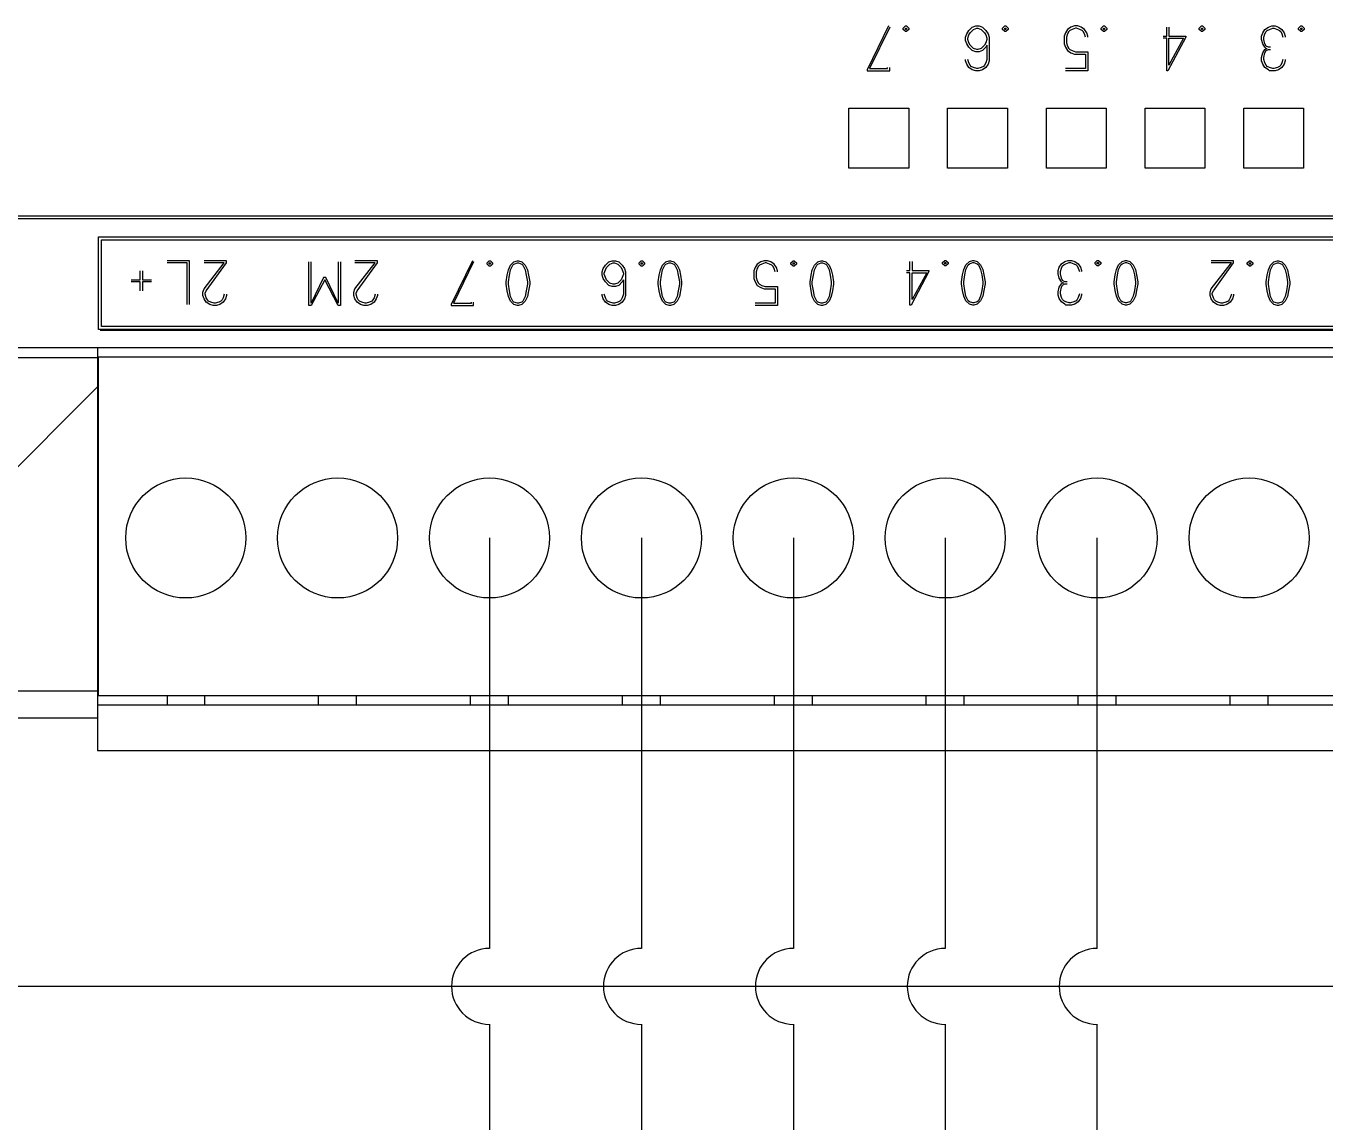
# Model space of a CAD drawing. Header units: inches. Extents: x 9 to 429, y 10 to 307.
# Drawn here: x 155.37 to 191.52, y 117.38 to 147.88 of the extents above; entities that cross this region are included whole.
import ezdxf

# ---------------------------------------------------------------- set-up
doc = ezdxf.new("R2010")
doc.units = ezdxf.units.IN
doc.header["$MEASUREMENT"] = 0
for name, color, linetype in [('0007LEVEL_0', 7, 'Continuous'), ('0007LEVEL_1', 7, 'Continuous'), ('8_ALL_NOTES_BALLOONS_SYMBOLS_GT', 7, 'Continuous'), ('RED_2.5mm^2', 1, 'Continuous')]:
    doc.layers.add(name, color=color, linetype=linetype)

msp = doc.modelspace()

# ---------------------------------------------------------------- linework, layer by layer
at = {"color": 7, "linetype": 'Continuous'}
for p, q in [((178.275, 143.929), (178.275, 145.593)), ((178.275, 145.593), (179.939, 145.593)), ((179.939, 145.593), (179.939, 143.929)), ((181.021, 143.929), (181.021, 145.593)), ((181.021, 145.593), (182.685, 145.593)), ((182.685, 145.593), (182.685, 143.929)), ((183.767, 143.929), (183.767, 145.593)), ((183.767, 145.593), (185.431, 145.593)), ((185.431, 145.593), (185.431, 143.929)), ((186.513, 143.929), (186.513, 145.593)), ((186.513, 145.593), (188.177, 145.593)), ((188.177, 145.593), (188.177, 143.929)), ((189.259, 143.929), (189.259, 145.593)), ((189.259, 145.593), (190.923, 145.593)), ((190.923, 145.593), (190.923, 143.929)), ((179.939, 143.929), (178.275, 143.929)), ((182.685, 143.929), (181.021, 143.929)), ((185.431, 143.929), (183.767, 143.929)), ((188.177, 143.929), (186.513, 143.929)), ((190.923, 143.929), (189.259, 143.929)), ((100.308, 142.598), (227.784, 142.598)), ((100.308, 142.522), (227.784, 142.522)), ((100.225, 138.937), (210.959, 138.937))]:
    msp.add_line(p, q, dxfattribs=at)
at = {"layer": '0007LEVEL_0', "color": 7, "linetype": 'Continuous'}
for p, q in [((179.377, 147.882), (178.785, 146.665)), ((179.409, 147.85), (178.847, 146.696)), ((179.783, 147.819), (179.846, 147.882)), ((179.846, 147.882), (179.877, 147.882)), ((179.877, 147.882), (179.939, 147.819)), ((181.614, 147.757), (181.707, 147.85)), ((181.707, 147.85), (181.801, 147.882)), ((181.801, 147.882), (181.895, 147.882)), ((181.895, 147.882), (181.988, 147.85)), ((181.988, 147.85), (182.082, 147.757)), ((182.55, 147.819), (182.612, 147.882)), ((182.612, 147.882), (182.643, 147.882)), ((182.643, 147.882), (182.706, 147.819)), ((184.453, 147.85), (184.36, 147.788)), ((184.547, 147.882), (184.453, 147.85)), ((184.64, 147.882), (184.547, 147.882)), ((184.734, 147.85), (184.64, 147.882)), ((184.828, 147.788), (184.734, 147.85)), ((185.296, 147.819), (185.358, 147.882)), ((185.358, 147.882), (185.389, 147.882)), ((185.389, 147.882), (185.452, 147.819)), ((187.116, 147.601), (187.116, 147.85)), ((187.178, 147.85), (187.178, 147.601)), ((188.021, 147.819), (188.083, 147.882)), ((188.083, 147.882), (188.114, 147.882)), ((188.114, 147.882), (188.177, 147.819)), ((189.851, 147.788), (189.945, 147.85)), ((189.945, 147.85), (190.039, 147.882)), ((190.039, 147.882), (190.132, 147.882)), ((190.132, 147.882), (190.226, 147.85)), ((190.226, 147.85), (190.319, 147.788)), ((190.788, 147.819), (190.85, 147.882)), ((190.85, 147.882), (190.881, 147.882)), ((190.881, 147.882), (190.944, 147.819)), ((179.783, 147.788), (179.783, 147.819)), ((179.846, 147.726), (179.783, 147.788)), ((179.846, 147.788), (179.846, 147.819)), ((179.846, 147.819), (179.877, 147.819)), ((179.877, 147.788), (179.846, 147.788)), ((179.877, 147.726), (179.846, 147.726)), ((179.877, 147.819), (179.877, 147.788)), ((179.939, 147.788), (179.877, 147.726)), ((179.939, 147.819), (179.939, 147.788)), ((181.52, 147.569), (181.551, 147.663)), ((181.52, 147.476), (181.52, 147.569)), ((181.551, 147.663), (181.614, 147.757)), ((181.583, 147.538), (181.614, 147.632)), ((181.583, 147.507), (181.583, 147.538)), ((181.614, 147.413), (181.583, 147.507)), ((181.614, 147.632), (181.645, 147.694)), ((181.645, 147.694), (181.739, 147.788)), ((181.739, 147.788), (181.832, 147.819)), ((181.832, 147.819), (181.863, 147.819)), ((181.863, 147.819), (181.957, 147.788)), ((181.957, 147.788), (182.051, 147.694)), ((182.051, 147.694), (182.082, 147.632)), ((182.082, 147.757), (182.144, 147.663)), ((182.082, 147.632), (182.113, 147.538)), ((182.113, 147.507), (182.082, 147.413)), ((182.113, 147.538), (182.113, 147.507)), ((182.144, 147.663), (182.175, 147.569)), ((182.175, 147.569), (182.175, 146.914)), ((182.55, 147.788), (182.55, 147.819)), ((182.612, 147.726), (182.55, 147.788)), ((182.612, 147.788), (182.612, 147.819)), ((182.612, 147.819), (182.643, 147.819)), ((182.643, 147.788), (182.612, 147.788)), ((182.643, 147.726), (182.612, 147.726)), ((182.643, 147.819), (182.643, 147.788)), ((182.706, 147.788), (182.643, 147.726)), ((182.706, 147.819), (182.706, 147.788)), ((184.297, 147.694), (184.266, 147.601)), ((184.266, 147.601), (184.266, 147.382)), ((184.36, 147.788), (184.297, 147.694)), ((184.36, 147.663), (184.328, 147.569)), ((184.328, 147.569), (184.328, 147.413)), ((184.391, 147.726), (184.36, 147.663)), ((184.422, 147.757), (184.391, 147.726)), ((184.484, 147.788), (184.422, 147.757)), ((184.578, 147.819), (184.484, 147.788)), ((184.609, 147.819), (184.578, 147.819)), ((184.703, 147.788), (184.609, 147.819)), ((184.765, 147.757), (184.703, 147.788)), ((184.796, 147.726), (184.765, 147.757)), ((184.828, 147.663), (184.796, 147.726)), ((184.89, 147.694), (184.828, 147.788)), ((184.859, 147.569), (184.828, 147.663)), ((184.921, 147.601), (184.89, 147.694)), ((184.921, 147.569), (184.921, 147.601)), ((185.296, 147.788), (185.296, 147.819)), ((185.358, 147.726), (185.296, 147.788)), ((185.358, 147.788), (185.358, 147.819)), ((185.358, 147.819), (185.389, 147.819)), ((185.389, 147.788), (185.358, 147.788)), ((185.389, 147.726), (185.358, 147.726)), ((185.389, 147.819), (185.389, 147.788)), ((185.452, 147.788), (185.389, 147.726)), ((185.452, 147.819), (185.452, 147.788)), ((187.022, 147.601), (187.116, 147.601)), ((187.116, 147.538), (187.022, 147.538)), ((187.116, 146.633), (187.116, 147.538)), ((187.646, 147.569), (187.147, 146.633)), ((187.178, 147.601), (187.646, 147.601)), ((187.584, 147.538), (187.178, 146.789)), ((187.178, 146.789), (187.178, 147.538)), ((187.178, 147.538), (187.584, 147.538)), ((187.646, 147.601), (187.646, 147.569)), ((188.021, 147.788), (188.021, 147.819)), ((188.083, 147.726), (188.021, 147.788)), ((188.083, 147.788), (188.083, 147.819)), ((188.083, 147.819), (188.114, 147.819)), ((188.114, 147.788), (188.083, 147.788)), ((188.114, 147.726), (188.083, 147.726)), ((188.114, 147.819), (188.114, 147.788)), ((188.177, 147.788), (188.114, 147.726)), ((188.177, 147.819), (188.177, 147.788)), ((189.758, 147.601), (189.789, 147.694)), ((189.758, 147.507), (189.758, 147.601)), ((189.789, 147.382), (189.758, 147.507)), ((189.789, 147.694), (189.851, 147.788)), ((189.82, 147.569), (189.851, 147.663)), ((189.82, 147.507), (189.82, 147.569)), ((189.851, 147.382), (189.82, 147.507)), ((189.851, 147.663), (189.883, 147.726)), ((189.883, 147.726), (189.914, 147.757)), ((189.914, 147.757), (189.976, 147.788)), ((189.976, 147.788), (190.07, 147.819)), ((190.07, 147.819), (190.101, 147.819)), ((190.101, 147.819), (190.195, 147.788)), ((190.195, 147.788), (190.257, 147.757)), ((190.257, 147.757), (190.288, 147.726)), ((190.288, 147.726), (190.319, 147.663)), ((190.319, 147.788), (190.382, 147.694)), ((190.319, 147.663), (190.351, 147.569)), ((190.382, 147.694), (190.413, 147.601)), ((190.413, 147.601), (190.413, 147.569)), ((190.788, 147.788), (190.788, 147.819)), ((190.85, 147.726), (190.788, 147.788)), ((190.85, 147.788), (190.85, 147.819)), ((190.85, 147.819), (190.881, 147.819)), ((190.881, 147.788), (190.85, 147.788)), ((190.881, 147.726), (190.85, 147.726)), ((190.881, 147.819), (190.881, 147.788)), ((190.944, 147.788), (190.881, 147.726)), ((190.944, 147.819), (190.944, 147.788)), ((181.551, 147.382), (181.52, 147.476)), ((181.614, 147.289), (181.551, 147.382)), ((181.645, 147.351), (181.614, 147.413)), ((181.707, 147.195), (181.614, 147.289)), ((181.739, 147.257), (181.645, 147.351)), ((181.801, 147.164), (181.707, 147.195)), ((181.832, 147.226), (181.739, 147.257)), ((181.895, 147.164), (181.801, 147.164)), ((181.863, 147.226), (181.832, 147.226)), ((181.957, 147.257), (181.863, 147.226)), ((181.988, 147.195), (181.895, 147.164)), ((182.051, 147.351), (181.957, 147.257)), ((182.082, 147.289), (181.988, 147.195)), ((182.082, 147.413), (182.051, 147.351)), ((182.113, 147.351), (182.082, 147.289)), ((182.113, 147.351), (182.113, 146.945)), ((184.266, 147.382), (184.297, 147.289)), ((184.297, 147.289), (184.36, 147.195)), ((184.328, 147.413), (184.36, 147.32)), ((184.36, 147.32), (184.391, 147.257)), ((184.36, 147.195), (184.453, 147.133)), ((184.391, 147.257), (184.422, 147.226)), ((184.422, 147.226), (184.484, 147.195)), ((184.453, 147.133), (184.547, 147.101)), ((184.484, 147.195), (184.578, 147.164)), ((184.578, 147.164), (184.921, 147.164)), ((184.921, 147.164), (184.921, 146.633)), ((189.758, 147.008), (189.789, 147.133)), ((189.851, 147.289), (189.789, 147.382)), ((189.789, 147.133), (189.851, 147.226)), ((189.82, 147.008), (189.851, 147.133)), ((189.883, 147.32), (189.851, 147.382)), ((189.883, 147.257), (189.851, 147.289)), ((189.851, 147.226), (189.883, 147.257)), ((189.851, 147.133), (189.883, 147.195)), ((189.945, 147.289), (189.883, 147.32)), ((189.883, 147.257), (189.914, 147.257)), ((189.883, 147.195), (189.945, 147.226)), ((190.007, 147.289), (189.945, 147.289)), ((189.945, 147.226), (190.007, 147.226)), ((181.52, 146.914), (181.52, 146.945)), ((181.551, 146.821), (181.52, 146.914)), ((181.614, 146.727), (181.551, 146.821)), ((181.614, 146.852), (181.583, 146.945)), ((181.645, 146.789), (181.614, 146.852)), ((181.676, 146.758), (181.645, 146.789)), ((182.051, 146.789), (182.019, 146.758)), ((182.082, 146.852), (182.051, 146.789)), ((182.113, 146.945), (182.082, 146.852)), ((182.144, 146.821), (182.082, 146.727)), ((182.175, 146.914), (182.144, 146.821)), ((184.547, 147.101), (184.859, 147.101)), ((184.859, 147.101), (184.859, 146.696)), ((189.758, 146.914), (189.758, 147.008)), ((189.789, 146.821), (189.758, 146.914)), ((189.851, 146.727), (189.789, 146.821)), ((189.82, 146.945), (189.82, 147.008)), ((189.851, 146.852), (189.82, 146.945)), ((189.883, 146.789), (189.851, 146.852)), ((189.914, 146.758), (189.883, 146.789)), ((190.288, 146.789), (190.257, 146.758)), ((190.319, 146.852), (190.288, 146.789)), ((190.351, 146.945), (190.319, 146.852)), ((190.382, 146.821), (190.319, 146.727)), ((190.413, 146.914), (190.382, 146.821)), ((190.413, 146.945), (190.413, 146.914)), ((178.785, 146.665), (178.785, 146.633)), ((178.785, 146.633), (179.409, 146.633)), ((178.847, 146.696), (179.346, 146.696)), ((179.346, 146.696), (179.346, 146.727)), ((179.409, 146.633), (179.409, 146.727)), ((181.707, 146.665), (181.614, 146.727)), ((181.739, 146.727), (181.676, 146.758)), ((181.801, 146.633), (181.707, 146.665)), ((181.832, 146.696), (181.739, 146.727)), ((181.895, 146.633), (181.801, 146.633)), ((181.863, 146.696), (181.832, 146.696)), ((181.957, 146.727), (181.863, 146.696)), ((181.988, 146.665), (181.895, 146.633)), ((182.019, 146.758), (181.957, 146.727)), ((182.082, 146.727), (181.988, 146.665)), ((184.859, 146.696), (184.297, 146.696)), ((184.921, 146.633), (184.297, 146.633)), ((187.147, 146.633), (187.116, 146.633)), ((189.945, 146.665), (189.851, 146.727)), ((189.976, 146.727), (189.914, 146.758)), ((189.976, 146.633), (189.945, 146.665)), ((190.07, 146.696), (189.976, 146.727)), ((190.132, 146.633), (189.976, 146.633)), ((190.101, 146.696), (190.07, 146.696)), ((190.195, 146.727), (190.101, 146.696)), ((190.226, 146.665), (190.132, 146.633)), ((190.257, 146.758), (190.195, 146.727)), ((190.319, 146.727), (190.226, 146.665))]:
    msp.add_line(p, q, dxfattribs=at)
at = {"layer": '0007LEVEL_1', "color": 7, "linetype": 'Continuous'}
for p, q in [((157.389, 139.436), (157.389, 142.015)), ((157.389, 142.015), (210.959, 142.015)), ((157.473, 139.519), (157.473, 141.932)), ((157.473, 141.932), (210.876, 141.932)), ((159.924, 141.35), (159.3, 141.35)), ((159.924, 140.133), (159.924, 141.35)), ((160.954, 141.35), (160.33, 141.35)), ((160.954, 141.287), (160.954, 141.35)), ((165.153, 141.35), (164.529, 141.35)), ((165.153, 141.287), (165.153, 141.35)), ((167.799, 141.35), (167.206, 140.133)), ((168.204, 141.287), (168.267, 141.35)), ((168.267, 141.35), (168.298, 141.35)), ((168.298, 141.35), (168.36, 141.287)), ((168.953, 141.318), (169.047, 141.35)), ((169.047, 141.35), (169.078, 141.35)), ((169.078, 141.35), (169.172, 141.318)), ((171.591, 141.318), (171.685, 141.35)), ((171.685, 141.35), (171.778, 141.35)), ((171.778, 141.35), (171.872, 141.318)), ((172.434, 141.287), (172.496, 141.35)), ((172.496, 141.35), (172.527, 141.35)), ((172.527, 141.35), (172.59, 141.287)), ((173.182, 141.318), (173.276, 141.35)), ((173.276, 141.35), (173.307, 141.35)), ((173.307, 141.35), (173.401, 141.318)), ((175.912, 141.35), (175.818, 141.318)), ((176.005, 141.35), (175.912, 141.35)), ((176.099, 141.318), (176.005, 141.35)), ((176.661, 141.287), (176.723, 141.35)), ((176.723, 141.35), (176.754, 141.35)), ((176.754, 141.35), (176.817, 141.287)), ((177.41, 141.318), (177.503, 141.35)), ((177.503, 141.35), (177.534, 141.35)), ((177.534, 141.35), (177.628, 141.318)), ((180.876, 141.297), (180.939, 141.359)), ((180.939, 141.359), (180.97, 141.359)), ((180.97, 141.359), (181.032, 141.297)), ((181.625, 141.328), (181.719, 141.359)), ((181.719, 141.359), (181.75, 141.359)), ((181.75, 141.359), (181.843, 141.328)), ((184.281, 141.328), (184.375, 141.359)), ((184.375, 141.359), (184.469, 141.359)), ((184.469, 141.359), (184.562, 141.328)), ((185.124, 141.297), (185.186, 141.359)), ((185.186, 141.359), (185.218, 141.359)), ((185.218, 141.359), (185.28, 141.297)), ((185.873, 141.328), (185.966, 141.359)), ((185.966, 141.359), (185.998, 141.359)), ((185.998, 141.359), (186.091, 141.328)), ((188.979, 141.35), (188.355, 141.35)), ((188.979, 141.287), (188.979, 141.35)), ((189.353, 141.287), (189.416, 141.35)), ((189.416, 141.35), (189.447, 141.35)), ((189.447, 141.35), (189.51, 141.287)), ((190.102, 141.318), (190.196, 141.35)), ((190.196, 141.35), (190.227, 141.35)), ((190.227, 141.35), (190.321, 141.318)), ((158.551, 140.819), (158.551, 141.069)), ((158.614, 141.069), (158.614, 140.819)), ((159.862, 141.287), (159.3, 141.287)), ((159.862, 140.133), (159.862, 141.287)), ((160.33, 140.57), (160.892, 141.287)), ((160.892, 141.287), (160.33, 141.287)), ((160.392, 140.507), (160.954, 141.287)), ((163.249, 140.101), (163.249, 141.318)), ((163.312, 140.164), (163.312, 141.318)), ((164.061, 141.318), (164.061, 140.164)), ((164.123, 141.318), (164.123, 140.101)), ((164.529, 140.57), (165.09, 141.287)), ((165.09, 141.287), (164.529, 141.287)), ((164.591, 140.507), (165.153, 141.287)), ((167.83, 141.318), (167.268, 140.164)), ((168.204, 141.256), (168.204, 141.287)), ((168.267, 141.194), (168.204, 141.256)), ((168.267, 141.256), (168.267, 141.287)), ((168.267, 141.287), (168.298, 141.287)), ((168.298, 141.256), (168.267, 141.256)), ((168.298, 141.194), (168.267, 141.194)), ((168.298, 141.287), (168.298, 141.256)), ((168.36, 141.256), (168.298, 141.194)), ((168.36, 141.287), (168.36, 141.256)), ((168.766, 140.944), (168.797, 141.1)), ((168.797, 141.1), (168.86, 141.225)), ((168.828, 140.944), (168.86, 141.1)), ((168.86, 141.225), (168.953, 141.318)), ((168.86, 141.1), (168.922, 141.225)), ((168.922, 141.225), (168.953, 141.256)), ((168.953, 141.256), (169.047, 141.287)), ((169.047, 141.287), (169.078, 141.287)), ((169.078, 141.287), (169.172, 141.256)), ((169.172, 141.318), (169.265, 141.225)), ((169.172, 141.256), (169.203, 141.225)), ((169.203, 141.225), (169.265, 141.1)), ((169.265, 141.225), (169.328, 141.1)), ((169.265, 141.1), (169.297, 140.944)), ((169.328, 141.1), (169.359, 140.944)), ((171.404, 141.038), (171.435, 141.131)), ((171.404, 140.944), (171.404, 141.038)), ((171.435, 141.131), (171.498, 141.225)), ((171.466, 141.006), (171.498, 141.1)), ((171.466, 140.975), (171.466, 141.006)), ((171.498, 141.225), (171.591, 141.318)), ((171.498, 141.1), (171.529, 141.162)), ((171.529, 141.162), (171.622, 141.256)), ((171.622, 141.256), (171.716, 141.287)), ((171.716, 141.287), (171.747, 141.287)), ((171.747, 141.287), (171.841, 141.256)), ((171.841, 141.256), (171.934, 141.162)), ((171.872, 141.318), (171.966, 141.225)), ((171.934, 141.162), (171.966, 141.1)), ((171.966, 141.225), (172.028, 141.131)), ((171.966, 141.1), (171.997, 141.006)), ((171.997, 141.006), (171.997, 140.975)), ((172.028, 141.131), (172.059, 141.038)), ((172.059, 141.038), (172.059, 140.382)), ((172.434, 141.256), (172.434, 141.287)), ((172.496, 141.194), (172.434, 141.256)), ((172.496, 141.256), (172.496, 141.287)), ((172.496, 141.287), (172.527, 141.287)), ((172.527, 141.256), (172.496, 141.256)), ((172.527, 141.194), (172.496, 141.194)), ((172.527, 141.287), (172.527, 141.256)), ((172.59, 141.256), (172.527, 141.194)), ((172.59, 141.287), (172.59, 141.256)), ((172.995, 140.944), (173.026, 141.1)), ((173.026, 141.1), (173.089, 141.225)), ((173.058, 140.944), (173.089, 141.1)), ((173.089, 141.225), (173.182, 141.318)), ((173.089, 141.1), (173.151, 141.225)), ((173.151, 141.225), (173.182, 141.256)), ((173.182, 141.256), (173.276, 141.287)), ((173.276, 141.287), (173.307, 141.287)), ((173.307, 141.287), (173.401, 141.256)), ((173.401, 141.318), (173.495, 141.225)), ((173.401, 141.256), (173.432, 141.225)), ((173.432, 141.225), (173.495, 141.1)), ((173.495, 141.225), (173.557, 141.1)), ((173.495, 141.1), (173.526, 140.944)), ((173.557, 141.1), (173.588, 140.944)), ((175.662, 141.162), (175.631, 141.069)), ((175.631, 141.069), (175.631, 140.85)), ((175.725, 141.256), (175.662, 141.162)), ((175.725, 141.131), (175.693, 141.038)), ((175.693, 141.038), (175.693, 140.882)), ((175.818, 141.318), (175.725, 141.256)), ((175.756, 141.194), (175.725, 141.131)), ((175.787, 141.225), (175.756, 141.194)), ((175.849, 141.256), (175.787, 141.225)), ((175.943, 141.287), (175.849, 141.256)), ((175.974, 141.287), (175.943, 141.287)), ((176.068, 141.256), (175.974, 141.287)), ((176.13, 141.225), (176.068, 141.256)), ((176.193, 141.256), (176.099, 141.318)), ((176.161, 141.194), (176.13, 141.225)), ((176.193, 141.131), (176.161, 141.194)), ((176.255, 141.162), (176.193, 141.256)), ((176.224, 141.038), (176.193, 141.131)), ((176.286, 141.069), (176.255, 141.162)), ((176.286, 141.038), (176.286, 141.069)), ((176.661, 141.256), (176.661, 141.287)), ((176.723, 141.194), (176.661, 141.256)), ((176.723, 141.256), (176.723, 141.287)), ((176.723, 141.287), (176.754, 141.287)), ((176.754, 141.256), (176.723, 141.256)), ((176.754, 141.194), (176.723, 141.194)), ((176.754, 141.287), (176.754, 141.256)), ((176.817, 141.256), (176.754, 141.194)), ((176.817, 141.287), (176.817, 141.256)), ((177.222, 140.944), (177.253, 141.1)), ((177.253, 141.1), (177.316, 141.225)), ((177.285, 140.944), (177.316, 141.1)), ((177.316, 141.225), (177.41, 141.318)), ((177.316, 141.1), (177.378, 141.225)), ((177.378, 141.225), (177.41, 141.256)), ((177.41, 141.256), (177.503, 141.287)), ((177.503, 141.287), (177.534, 141.287)), ((177.534, 141.287), (177.628, 141.256)), ((177.628, 141.318), (177.722, 141.225)), ((177.628, 141.256), (177.659, 141.225)), ((177.659, 141.225), (177.722, 141.1)), ((177.722, 141.225), (177.784, 141.1)), ((177.722, 141.1), (177.753, 140.944)), ((177.784, 141.1), (177.815, 140.944)), ((179.878, 141.078), (179.971, 141.078)), ((179.971, 141.016), (179.878, 141.016)), ((179.971, 141.078), (179.971, 141.328)), ((179.971, 140.111), (179.971, 141.016)), ((180.502, 141.047), (180.002, 140.111)), ((180.034, 141.328), (180.034, 141.078)), ((180.034, 141.078), (180.502, 141.078)), ((180.439, 141.016), (180.034, 140.267)), ((180.034, 140.267), (180.034, 141.016)), ((180.034, 141.016), (180.439, 141.016)), ((180.502, 141.078), (180.502, 141.047)), ((180.876, 141.265), (180.876, 141.297)), ((180.939, 141.203), (180.876, 141.265)), ((180.939, 141.265), (180.939, 141.297)), ((180.939, 141.297), (180.97, 141.297)), ((180.97, 141.265), (180.939, 141.265)), ((180.97, 141.203), (180.939, 141.203)), ((180.97, 141.297), (180.97, 141.265)), ((181.032, 141.265), (180.97, 141.203)), ((181.032, 141.297), (181.032, 141.265)), ((181.438, 140.953), (181.469, 141.109)), ((181.469, 141.109), (181.531, 141.234)), ((181.5, 140.953), (181.531, 141.109)), ((181.531, 141.234), (181.625, 141.328)), ((181.531, 141.109), (181.594, 141.234)), ((181.594, 141.234), (181.625, 141.265)), ((181.625, 141.265), (181.719, 141.297)), ((181.719, 141.297), (181.75, 141.297)), ((181.75, 141.297), (181.843, 141.265)), ((181.843, 141.328), (181.937, 141.234)), ((181.843, 141.265), (181.875, 141.234)), ((181.875, 141.234), (181.937, 141.109)), ((181.937, 141.234), (181.999, 141.109)), ((181.937, 141.109), (181.968, 140.953)), ((181.999, 141.109), (182.031, 140.953)), ((184.094, 141.078), (184.125, 141.172)), ((184.094, 140.984), (184.094, 141.078)), ((184.125, 140.86), (184.094, 140.984)), ((184.125, 141.172), (184.188, 141.265)), ((184.157, 141.047), (184.188, 141.14)), ((184.157, 140.984), (184.157, 141.047)), ((184.188, 140.86), (184.157, 140.984)), ((184.188, 141.265), (184.281, 141.328)), ((184.188, 141.14), (184.219, 141.203)), ((184.219, 141.203), (184.25, 141.234)), ((184.25, 141.234), (184.313, 141.265)), ((184.313, 141.265), (184.406, 141.297)), ((184.406, 141.297), (184.438, 141.297)), ((184.438, 141.297), (184.531, 141.265)), ((184.531, 141.265), (184.594, 141.234)), ((184.562, 141.328), (184.656, 141.265)), ((184.594, 141.234), (184.625, 141.203)), ((184.625, 141.203), (184.656, 141.14)), ((184.656, 141.265), (184.718, 141.172)), ((184.656, 141.14), (184.687, 141.047)), ((184.718, 141.172), (184.75, 141.078)), ((184.75, 141.078), (184.75, 141.047)), ((185.124, 141.265), (185.124, 141.297)), ((185.186, 141.203), (185.124, 141.265)), ((185.186, 141.265), (185.186, 141.297)), ((185.186, 141.297), (185.218, 141.297)), ((185.218, 141.265), (185.186, 141.265)), ((185.218, 141.203), (185.186, 141.203)), ((185.218, 141.297), (185.218, 141.265)), ((185.28, 141.265), (185.218, 141.203)), ((185.28, 141.297), (185.28, 141.265)), ((185.686, 140.953), (185.717, 141.109)), ((185.717, 141.109), (185.779, 141.234)), ((185.748, 140.953), (185.779, 141.109)), ((185.779, 141.234), (185.873, 141.328)), ((185.779, 141.109), (185.842, 141.234)), ((185.842, 141.234), (185.873, 141.265)), ((185.873, 141.265), (185.966, 141.297)), ((185.966, 141.297), (185.998, 141.297)), ((185.998, 141.297), (186.091, 141.265)), ((186.091, 141.328), (186.185, 141.234)), ((186.091, 141.265), (186.122, 141.234)), ((186.122, 141.234), (186.185, 141.109)), ((186.185, 141.234), (186.247, 141.109)), ((186.185, 141.109), (186.216, 140.953)), ((186.247, 141.109), (186.279, 140.953)), ((188.355, 140.57), (188.917, 141.287)), ((188.917, 141.287), (188.355, 141.287)), ((188.417, 140.507), (188.979, 141.287)), ((189.353, 141.256), (189.353, 141.287)), ((189.416, 141.194), (189.353, 141.256)), ((189.416, 141.256), (189.416, 141.287)), ((189.416, 141.287), (189.447, 141.287)), ((189.447, 141.256), (189.416, 141.256)), ((189.447, 141.194), (189.416, 141.194)), ((189.447, 141.287), (189.447, 141.256)), ((189.51, 141.256), (189.447, 141.194)), ((189.51, 141.287), (189.51, 141.256)), ((189.915, 140.944), (189.946, 141.1)), ((189.946, 141.1), (190.009, 141.225)), ((189.978, 140.944), (190.009, 141.1)), ((190.009, 141.225), (190.102, 141.318)), ((190.009, 141.1), (190.071, 141.225)), ((190.071, 141.225), (190.102, 141.256)), ((190.102, 141.256), (190.196, 141.287)), ((190.196, 141.287), (190.227, 141.287)), ((190.227, 141.287), (190.321, 141.256)), ((190.321, 141.318), (190.414, 141.225)), ((190.321, 141.256), (190.352, 141.225)), ((190.352, 141.225), (190.414, 141.1)), ((190.414, 141.225), (190.477, 141.1)), ((190.414, 141.1), (190.446, 140.944)), ((190.477, 141.1), (190.508, 140.944)), ((158.302, 140.819), (158.551, 140.819)), ((158.551, 140.757), (158.302, 140.757)), ((158.551, 140.507), (158.551, 140.757)), ((158.614, 140.819), (158.864, 140.819)), ((158.614, 140.757), (158.614, 140.507)), ((158.864, 140.757), (158.614, 140.757)), ((163.655, 140.882), (163.312, 140.164)), ((163.686, 140.819), (163.312, 140.101)), ((163.717, 140.882), (163.655, 140.882)), ((164.061, 140.101), (163.686, 140.819)), ((164.061, 140.164), (163.717, 140.882)), ((168.735, 140.757), (168.766, 140.944)), ((168.735, 140.694), (168.735, 140.757)), ((168.766, 140.507), (168.735, 140.694)), ((168.797, 140.757), (168.828, 140.944)), ((168.797, 140.694), (168.797, 140.757)), ((168.828, 140.507), (168.797, 140.694)), ((169.297, 140.944), (169.328, 140.757)), ((169.328, 140.694), (169.297, 140.507)), ((169.328, 140.757), (169.328, 140.694)), ((169.359, 140.944), (169.39, 140.757)), ((169.39, 140.694), (169.359, 140.507)), ((169.39, 140.757), (169.39, 140.694)), ((171.435, 140.85), (171.404, 140.944)), ((171.498, 140.757), (171.435, 140.85)), ((171.498, 140.882), (171.466, 140.975)), ((171.529, 140.819), (171.498, 140.882)), ((171.591, 140.663), (171.498, 140.757)), ((171.622, 140.726), (171.529, 140.819)), ((171.685, 140.632), (171.591, 140.663)), ((171.716, 140.694), (171.622, 140.726)), ((171.778, 140.632), (171.685, 140.632)), ((171.747, 140.694), (171.716, 140.694)), ((171.841, 140.726), (171.747, 140.694)), ((171.872, 140.663), (171.778, 140.632)), ((171.934, 140.819), (171.841, 140.726)), ((171.966, 140.757), (171.872, 140.663)), ((171.966, 140.882), (171.934, 140.819)), ((171.997, 140.975), (171.966, 140.882)), ((171.997, 140.819), (171.966, 140.757)), ((171.997, 140.819), (171.997, 140.414)), ((172.964, 140.757), (172.995, 140.944)), ((172.964, 140.694), (172.964, 140.757)), ((172.995, 140.507), (172.964, 140.694)), ((173.026, 140.757), (173.058, 140.944)), ((173.026, 140.694), (173.026, 140.757)), ((173.058, 140.507), (173.026, 140.694)), ((173.526, 140.944), (173.557, 140.757)), ((173.557, 140.694), (173.526, 140.507)), ((173.557, 140.757), (173.557, 140.694)), ((173.588, 140.944), (173.619, 140.757)), ((173.619, 140.694), (173.588, 140.507)), ((173.619, 140.757), (173.619, 140.694)), ((175.631, 140.85), (175.662, 140.757)), ((175.662, 140.757), (175.725, 140.663)), ((175.693, 140.882), (175.725, 140.788)), ((175.725, 140.788), (175.756, 140.726)), ((175.725, 140.663), (175.818, 140.601)), ((175.756, 140.726), (175.787, 140.694)), ((175.787, 140.694), (175.849, 140.663)), ((175.849, 140.663), (175.943, 140.632)), ((175.943, 140.632), (176.286, 140.632)), ((176.286, 140.632), (176.286, 140.101)), ((177.191, 140.757), (177.222, 140.944)), ((177.191, 140.694), (177.191, 140.757)), ((177.222, 140.507), (177.191, 140.694)), ((177.253, 140.757), (177.285, 140.944)), ((177.253, 140.694), (177.253, 140.757)), ((177.285, 140.507), (177.253, 140.694)), ((177.753, 140.944), (177.784, 140.757)), ((177.784, 140.694), (177.753, 140.507)), ((177.784, 140.757), (177.784, 140.694)), ((177.815, 140.944), (177.846, 140.757)), ((177.846, 140.694), (177.815, 140.507)), ((177.846, 140.757), (177.846, 140.694)), ((181.407, 140.766), (181.438, 140.953)), ((181.407, 140.704), (181.407, 140.766)), ((181.438, 140.516), (181.407, 140.704)), ((181.469, 140.766), (181.5, 140.953)), ((181.469, 140.704), (181.469, 140.766)), ((181.5, 140.516), (181.469, 140.704)), ((181.968, 140.953), (181.999, 140.766)), ((181.999, 140.704), (181.968, 140.516)), ((181.999, 140.766), (181.999, 140.704)), ((182.031, 140.953), (182.062, 140.766)), ((182.062, 140.704), (182.031, 140.516)), ((182.062, 140.766), (182.062, 140.704)), ((184.188, 140.766), (184.125, 140.86)), ((184.125, 140.61), (184.188, 140.704)), ((184.219, 140.797), (184.188, 140.86)), ((184.219, 140.735), (184.188, 140.766)), ((184.188, 140.704), (184.219, 140.735)), ((184.188, 140.61), (184.219, 140.672)), ((184.281, 140.766), (184.219, 140.797)), ((184.219, 140.735), (184.25, 140.735)), ((184.219, 140.672), (184.281, 140.704)), ((184.344, 140.766), (184.281, 140.766)), ((184.281, 140.704), (184.344, 140.704)), ((185.654, 140.766), (185.686, 140.953)), ((185.654, 140.704), (185.654, 140.766)), ((185.686, 140.516), (185.654, 140.704)), ((185.717, 140.766), (185.748, 140.953)), ((185.717, 140.704), (185.717, 140.766)), ((185.748, 140.516), (185.717, 140.704)), ((186.216, 140.953), (186.247, 140.766)), ((186.247, 140.704), (186.216, 140.516)), ((186.247, 140.766), (186.247, 140.704)), ((186.279, 140.953), (186.31, 140.766)), ((186.31, 140.704), (186.279, 140.516)), ((186.31, 140.766), (186.31, 140.704)), ((189.884, 140.757), (189.915, 140.944)), ((189.884, 140.694), (189.884, 140.757)), ((189.915, 140.507), (189.884, 140.694)), ((189.946, 140.757), (189.978, 140.944)), ((189.946, 140.694), (189.946, 140.757)), ((189.978, 140.507), (189.946, 140.694)), ((190.446, 140.944), (190.477, 140.757)), ((190.477, 140.694), (190.446, 140.507)), ((190.477, 140.757), (190.477, 140.694)), ((190.508, 140.944), (190.539, 140.757)), ((190.539, 140.694), (190.508, 140.507)), ((190.539, 140.757), (190.539, 140.694)), ((160.299, 140.476), (160.33, 140.57)), ((160.299, 140.382), (160.299, 140.476)), ((160.33, 140.289), (160.299, 140.382)), ((160.392, 140.195), (160.33, 140.289)), ((160.361, 140.445), (160.392, 140.507)), ((160.361, 140.414), (160.361, 140.445)), ((160.392, 140.32), (160.361, 140.414)), ((160.424, 140.257), (160.392, 140.32)), ((160.455, 140.226), (160.424, 140.257)), ((160.829, 140.257), (160.798, 140.226)), ((160.861, 140.32), (160.829, 140.257)), ((160.892, 140.414), (160.861, 140.32)), ((160.923, 140.289), (160.861, 140.195)), ((160.954, 140.382), (160.923, 140.289)), ((160.954, 140.414), (160.954, 140.382)), ((164.497, 140.476), (164.529, 140.57)), ((164.497, 140.382), (164.497, 140.476)), ((164.529, 140.289), (164.497, 140.382)), ((164.591, 140.195), (164.529, 140.289)), ((164.56, 140.445), (164.591, 140.507)), ((164.56, 140.414), (164.56, 140.445)), ((164.591, 140.32), (164.56, 140.414)), ((164.622, 140.257), (164.591, 140.32)), ((164.653, 140.226), (164.622, 140.257)), ((165.028, 140.257), (164.997, 140.226)), ((165.059, 140.32), (165.028, 140.257)), ((165.09, 140.414), (165.059, 140.32)), ((165.122, 140.289), (165.059, 140.195)), ((165.153, 140.382), (165.122, 140.289)), ((165.153, 140.414), (165.153, 140.382)), ((168.797, 140.351), (168.766, 140.507)), ((168.86, 140.226), (168.797, 140.351)), ((168.86, 140.351), (168.828, 140.507)), ((168.922, 140.226), (168.86, 140.351)), ((169.265, 140.351), (169.203, 140.226)), ((169.297, 140.507), (169.265, 140.351)), ((169.328, 140.351), (169.265, 140.226)), ((169.359, 140.507), (169.328, 140.351)), ((171.404, 140.382), (171.404, 140.414)), ((171.435, 140.289), (171.404, 140.382)), ((171.498, 140.195), (171.435, 140.289)), ((171.498, 140.32), (171.466, 140.414)), ((171.529, 140.257), (171.498, 140.32)), ((171.56, 140.226), (171.529, 140.257)), ((171.934, 140.257), (171.903, 140.226)), ((171.966, 140.32), (171.934, 140.257)), ((171.997, 140.414), (171.966, 140.32)), ((172.028, 140.289), (171.966, 140.195)), ((172.059, 140.382), (172.028, 140.289)), ((173.026, 140.351), (172.995, 140.507)), ((173.089, 140.226), (173.026, 140.351)), ((173.089, 140.351), (173.058, 140.507)), ((173.151, 140.226), (173.089, 140.351)), ((173.495, 140.351), (173.432, 140.226)), ((173.526, 140.507), (173.495, 140.351)), ((173.557, 140.351), (173.495, 140.226)), ((173.588, 140.507), (173.557, 140.351)), ((175.818, 140.601), (175.912, 140.57)), ((175.912, 140.57), (176.224, 140.57)), ((176.224, 140.57), (176.224, 140.164)), ((177.253, 140.351), (177.222, 140.507)), ((177.316, 140.226), (177.253, 140.351)), ((177.316, 140.351), (177.285, 140.507)), ((177.378, 140.226), (177.316, 140.351)), ((177.722, 140.351), (177.659, 140.226)), ((177.753, 140.507), (177.722, 140.351)), ((177.784, 140.351), (177.722, 140.226)), ((177.815, 140.507), (177.784, 140.351)), ((181.469, 140.36), (181.438, 140.516)), ((181.531, 140.236), (181.469, 140.36)), ((181.531, 140.36), (181.5, 140.516)), ((181.594, 140.236), (181.531, 140.36)), ((181.937, 140.36), (181.875, 140.236)), ((181.968, 140.516), (181.937, 140.36)), ((181.999, 140.36), (181.937, 140.236)), ((182.031, 140.516), (181.999, 140.36)), ((184.094, 140.485), (184.125, 140.61)), ((184.094, 140.392), (184.094, 140.485)), ((184.125, 140.298), (184.094, 140.392)), ((184.188, 140.204), (184.125, 140.298)), ((184.157, 140.485), (184.188, 140.61)), ((184.157, 140.423), (184.157, 140.485)), ((184.188, 140.329), (184.157, 140.423)), ((184.219, 140.267), (184.188, 140.329)), ((184.25, 140.236), (184.219, 140.267)), ((184.625, 140.267), (184.594, 140.236)), ((184.656, 140.329), (184.625, 140.267)), ((184.687, 140.423), (184.656, 140.329)), ((184.718, 140.298), (184.656, 140.204)), ((184.75, 140.392), (184.718, 140.298)), ((184.75, 140.423), (184.75, 140.392)), ((185.717, 140.36), (185.686, 140.516)), ((185.779, 140.236), (185.717, 140.36)), ((185.779, 140.36), (185.748, 140.516)), ((185.842, 140.236), (185.779, 140.36)), ((186.185, 140.36), (186.122, 140.236)), ((186.216, 140.516), (186.185, 140.36)), ((186.247, 140.36), (186.185, 140.236)), ((186.279, 140.516), (186.247, 140.36)), ((188.324, 140.476), (188.355, 140.57)), ((188.324, 140.382), (188.324, 140.476)), ((188.355, 140.289), (188.324, 140.382)), ((188.417, 140.195), (188.355, 140.289)), ((188.386, 140.445), (188.417, 140.507)), ((188.386, 140.414), (188.386, 140.445)), ((188.417, 140.32), (188.386, 140.414)), ((188.449, 140.257), (188.417, 140.32)), ((188.48, 140.226), (188.449, 140.257)), ((188.854, 140.257), (188.823, 140.226)), ((188.885, 140.32), (188.854, 140.257)), ((188.917, 140.414), (188.885, 140.32)), ((188.948, 140.289), (188.885, 140.195)), ((188.979, 140.382), (188.948, 140.289)), ((188.979, 140.414), (188.979, 140.382)), ((189.946, 140.351), (189.915, 140.507)), ((190.009, 140.226), (189.946, 140.351)), ((190.009, 140.351), (189.978, 140.507)), ((190.071, 140.226), (190.009, 140.351)), ((190.414, 140.351), (190.352, 140.226)), ((190.446, 140.507), (190.414, 140.351)), ((190.477, 140.351), (190.414, 140.226)), ((190.508, 140.507), (190.477, 140.351)), ((160.486, 140.133), (160.392, 140.195)), ((160.517, 140.195), (160.455, 140.226)), ((160.58, 140.101), (160.486, 140.133)), ((160.611, 140.164), (160.517, 140.195)), ((160.673, 140.101), (160.58, 140.101)), ((160.642, 140.164), (160.611, 140.164)), ((160.736, 140.195), (160.642, 140.164)), ((160.767, 140.133), (160.673, 140.101)), ((160.798, 140.226), (160.736, 140.195)), ((160.861, 140.195), (160.767, 140.133)), ((163.312, 140.101), (163.249, 140.101)), ((164.123, 140.101), (164.061, 140.101)), ((164.685, 140.133), (164.591, 140.195)), ((164.716, 140.195), (164.653, 140.226)), ((164.778, 140.101), (164.685, 140.133)), ((164.81, 140.164), (164.716, 140.195)), ((164.872, 140.101), (164.778, 140.101)), ((164.841, 140.164), (164.81, 140.164)), ((164.934, 140.195), (164.841, 140.164)), ((164.966, 140.133), (164.872, 140.101)), ((164.997, 140.226), (164.934, 140.195)), ((165.059, 140.195), (164.966, 140.133)), ((167.206, 140.133), (167.206, 140.101)), ((167.206, 140.101), (167.83, 140.101)), ((167.268, 140.164), (167.768, 140.164)), ((167.768, 140.164), (167.768, 140.195)), ((167.83, 140.101), (167.83, 140.195)), ((168.953, 140.133), (168.86, 140.226)), ((168.953, 140.195), (168.922, 140.226)), ((169.047, 140.164), (168.953, 140.195)), ((169.047, 140.101), (168.953, 140.133)), ((169.078, 140.164), (169.047, 140.164)), ((169.078, 140.101), (169.047, 140.101)), ((169.172, 140.195), (169.078, 140.164)), ((169.172, 140.133), (169.078, 140.101)), ((169.265, 140.226), (169.172, 140.133)), ((169.203, 140.226), (169.172, 140.195)), ((171.591, 140.133), (171.498, 140.195)), ((171.622, 140.195), (171.56, 140.226)), ((171.685, 140.101), (171.591, 140.133)), ((171.716, 140.164), (171.622, 140.195)), ((171.778, 140.101), (171.685, 140.101)), ((171.747, 140.164), (171.716, 140.164)), ((171.841, 140.195), (171.747, 140.164)), ((171.872, 140.133), (171.778, 140.101)), ((171.903, 140.226), (171.841, 140.195)), ((171.966, 140.195), (171.872, 140.133)), ((173.182, 140.133), (173.089, 140.226)), ((173.182, 140.195), (173.151, 140.226)), ((173.276, 140.164), (173.182, 140.195)), ((173.276, 140.101), (173.182, 140.133)), ((173.307, 140.164), (173.276, 140.164)), ((173.307, 140.101), (173.276, 140.101)), ((173.401, 140.195), (173.307, 140.164)), ((173.401, 140.133), (173.307, 140.101)), ((173.495, 140.226), (173.401, 140.133)), ((173.432, 140.226), (173.401, 140.195)), ((176.224, 140.164), (175.662, 140.164)), ((176.286, 140.101), (175.662, 140.101)), ((177.41, 140.133), (177.316, 140.226)), ((177.41, 140.195), (177.378, 140.226)), ((177.503, 140.164), (177.41, 140.195)), ((177.503, 140.101), (177.41, 140.133)), ((177.534, 140.164), (177.503, 140.164)), ((177.534, 140.101), (177.503, 140.101)), ((177.628, 140.195), (177.534, 140.164)), ((177.628, 140.133), (177.534, 140.101)), ((177.722, 140.226), (177.628, 140.133)), ((177.659, 140.226), (177.628, 140.195)), ((180.002, 140.111), (179.971, 140.111)), ((181.625, 140.142), (181.531, 140.236)), ((181.625, 140.204), (181.594, 140.236)), ((181.719, 140.173), (181.625, 140.204)), ((181.719, 140.111), (181.625, 140.142)), ((181.75, 140.173), (181.719, 140.173)), ((181.75, 140.111), (181.719, 140.111)), ((181.843, 140.204), (181.75, 140.173)), ((181.843, 140.142), (181.75, 140.111)), ((181.937, 140.236), (181.843, 140.142)), ((181.875, 140.236), (181.843, 140.204)), ((184.281, 140.142), (184.188, 140.204)), ((184.313, 140.204), (184.25, 140.236)), ((184.313, 140.111), (184.281, 140.142)), ((184.406, 140.173), (184.313, 140.204)), ((184.469, 140.111), (184.313, 140.111)), ((184.438, 140.173), (184.406, 140.173)), ((184.531, 140.204), (184.438, 140.173)), ((184.562, 140.142), (184.469, 140.111)), ((184.594, 140.236), (184.531, 140.204)), ((184.656, 140.204), (184.562, 140.142)), ((185.873, 140.142), (185.779, 140.236)), ((185.873, 140.204), (185.842, 140.236)), ((185.966, 140.173), (185.873, 140.204)), ((185.966, 140.111), (185.873, 140.142)), ((185.998, 140.173), (185.966, 140.173)), ((185.998, 140.111), (185.966, 140.111)), ((186.091, 140.204), (185.998, 140.173)), ((186.091, 140.142), (185.998, 140.111)), ((186.185, 140.236), (186.091, 140.142)), ((186.122, 140.236), (186.091, 140.204)), ((188.511, 140.133), (188.417, 140.195)), ((188.542, 140.195), (188.48, 140.226)), ((188.605, 140.101), (188.511, 140.133)), ((188.636, 140.164), (188.542, 140.195)), ((188.698, 140.101), (188.605, 140.101)), ((188.667, 140.164), (188.636, 140.164)), ((188.761, 140.195), (188.667, 140.164)), ((188.792, 140.133), (188.698, 140.101)), ((188.823, 140.226), (188.761, 140.195)), ((188.885, 140.195), (188.792, 140.133)), ((190.102, 140.133), (190.009, 140.226)), ((190.102, 140.195), (190.071, 140.226)), ((190.196, 140.164), (190.102, 140.195)), ((190.196, 140.101), (190.102, 140.133)), ((190.227, 140.164), (190.196, 140.164)), ((190.227, 140.101), (190.196, 140.101)), ((190.321, 140.195), (190.227, 140.164)), ((190.321, 140.133), (190.227, 140.101)), ((190.414, 140.226), (190.321, 140.133)), ((190.352, 140.226), (190.321, 140.195)), ((210.959, 139.436), (157.389, 139.436)), ((210.876, 139.519), (157.473, 139.519))]:
    msp.add_line(p, q, dxfattribs=at)
at = {"layer": '8_ALL_NOTES_BALLOONS_SYMBOLS_GT', "color": 7, "linetype": 'Continuous'}
for p, q in [((157.435, 139.417), (211.019, 139.417)), ((100.225, 138.937), (210.959, 138.937)), ((157.367, 138.937), (157.367, 127.723)), ((157.367, 138.645), (153.796, 138.645)), ((157.389, 129.237), (157.389, 138.663)), ((208.747, 138.663), (157.389, 138.663)), ((157.367, 137.839), (153.796, 134.268)), ((157.367, 129.368), (153.796, 129.368)), ((208.747, 129.237), (157.389, 129.237)), ((159.312, 128.991), (159.312, 129.237)), ((160.348, 128.991), (160.348, 129.237)), ((163.518, 128.991), (163.518, 129.237)), ((164.575, 128.991), (164.575, 129.237)), ((167.745, 128.991), (167.745, 129.237)), ((168.802, 128.991), (168.802, 129.237)), ((171.972, 128.991), (171.972, 129.237)), ((173.029, 128.991), (173.029, 129.237)), ((176.199, 128.991), (176.199, 129.237)), ((177.256, 128.991), (177.256, 129.237)), ((180.426, 128.991), (180.426, 129.237)), ((181.483, 128.991), (181.483, 129.237)), ((184.653, 128.991), (184.653, 129.237)), ((185.71, 128.991), (185.71, 129.237)), ((188.88, 128.991), (188.88, 129.237)), ((189.937, 128.991), (189.937, 129.237)), ((157.367, 128.991), (208.747, 128.991)), ((157.367, 128.619), (153.796, 128.619)), ((157.367, 127.723), (208.747, 127.723))]:
    msp.add_line(p, q, dxfattribs=at)
for centre in [(159.819, 133.633), (164.046, 133.633), (168.273, 133.633), (172.5, 133.633), (176.727, 133.633), (180.954, 133.633), (185.181, 133.633), (189.408, 133.633)]:
    msp.add_circle(centre, 1.67, dxfattribs=at)
at = {"layer": 'RED_2.5mm^2'}
for p, q in [((168.273, 133.633), (168.273, 122.212)), ((172.5, 133.633), (172.5, 122.212)), ((176.727, 133.633), (176.727, 122.212)), ((180.954, 133.633), (180.954, 122.212)), ((185.181, 122.212), (185.181, 133.633)), ((202.089, 121.155), (87.004, 121.155)), ((168.273, 120.099), (168.273, 102.613)), ((172.5, 120.099), (172.5, 105.949)), ((176.727, 120.099), (176.727, 108.446)), ((180.954, 120.099), (180.954, 110.942)), ((185.181, 113.438), (185.181, 120.099))]:
    msp.add_line(p, q, dxfattribs=at)
for centre in [(168.273, 121.155), (172.5, 121.155), (176.727, 121.155), (180.954, 121.155), (185.181, 121.155)]:
    msp.add_arc(centre, 1.057, 90, 270, dxfattribs=at)

doc.saveas('drawing.dxf')
